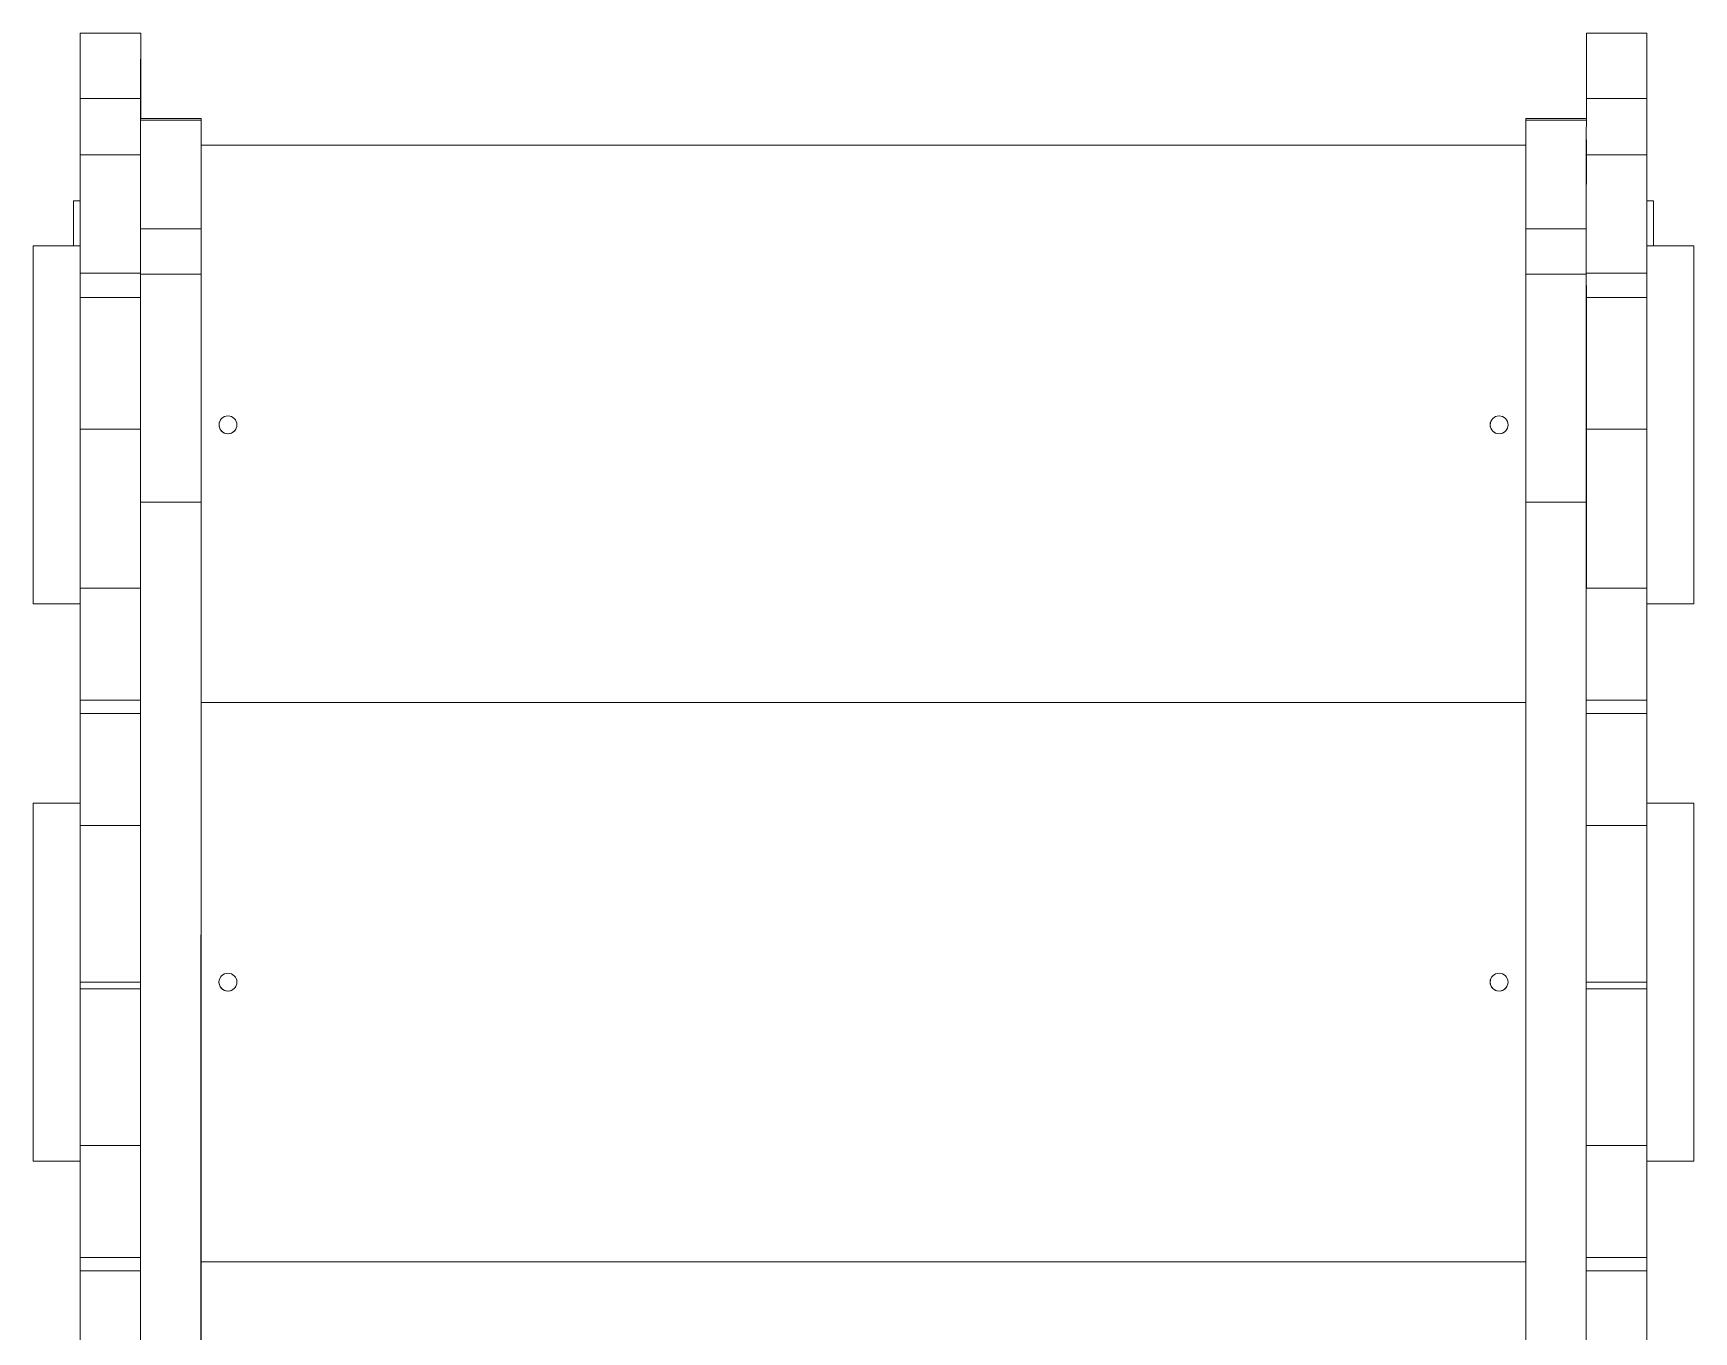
# Model space of a CAD drawing. Header units: millimetres. Extents: x -12977 to 11786, y -11805 to 10558.
# Drawn here: x 923 to 1665, y 6385 to 6965 of the extents above; entities that cross this region are included whole.
import ezdxf

# ---------------------------------------------------------------- set-up
doc = ezdxf.new("R2010")
doc.units = ezdxf.units.MM
doc.layers.add('DIKOM_ОБЪЕКТ', color=7, linetype='Continuous')

msp = doc.modelspace()

# ---------------------------------------------------------------- linework, layer by layer
at = {"layer": 'DIKOM_ОБЪЕКТ', "color": 7, "linetype": 'Continuous', "lineweight": 15}
for p, q in [((943.951, 6964.872), (943.958, 6964.885)), ((970.951, 6964.872), (943.951, 6964.872)), ((943.958, 6964.885), (970.958, 6964.885)), ((970.951, 6964.872), (970.958, 6964.885)), ((1616.951, 6964.872), (1616.959, 6964.885)), ((1643.951, 6964.872), (1616.951, 6964.872)), ((1616.959, 6964.885), (1643.959, 6964.885)), ((1643.951, 6964.872), (1643.959, 6964.885)), ((943.935, 6910.526), (943.942, 6935.726)), ((943.942, 6935.726), (970.942, 6935.726)), ((970.937, 6917.199), (970.942, 6935.726)), ((1616.935, 6910.526), (1616.942, 6935.726)), ((1616.942, 6935.726), (1643.942, 6935.727)), ((1643.935, 6910.527), (1643.942, 6935.727)), ((970.94, 6926.097), (970.922, 6877.406)), ((970.94, 6926.097), (997.94, 6926.098)), ((997.941, 6926.746), (970.941, 6926.746)), ((997.922, 6877.406), (997.94, 6926.098)), ((1589.94, 6926.097), (1589.922, 6877.406)), ((1589.94, 6926.097), (1616.939, 6926.097)), ((1616.94, 6926.746), (1589.941, 6926.746)), ((1616.922, 6877.405), (1616.937, 6917.2)), ((970.935, 6910.526), (943.935, 6910.526)), ((1589.936, 6914.877), (997.942, 6914.877)), ((1589.936, 6914.874), (997.942, 6914.874)), ((1643.935, 6910.527), (1616.935, 6910.526)), ((940.99, 6889.943), (940.991, 6869.864)), ((943.934, 6889.943), (940.99, 6889.943)), ((940.99, 6889.943), (940.991, 6889.943)), ((943.934, 6889.944), (940.991, 6889.943)), ((1646.99, 6889.943), (1643.964, 6889.943)), ((1646.991, 6889.943), (1643.965, 6889.944)), ((1646.99, 6869.864), (1646.99, 6889.943)), ((1646.991, 6889.943), (1646.99, 6889.943)), ((1646.991, 6869.864), (1646.991, 6889.943)), ((970.922, 6877.406), (997.922, 6877.406)), ((1589.922, 6877.406), (1616.922, 6877.405)), ((1643.954, 6875.876), (1643.953, 6875.875)), ((943.934, 6869.864), (922.947, 6869.864)), ((1664.947, 6869.864), (1643.947, 6869.864)), ((1643.952, 6869.874), (1643.954, 6869.877)), ((1643.952, 6869.864), (1643.952, 6869.874)), ((1643.954, 6869.864), (1643.954, 6869.877)), ((943.935, 6857.591), (970.918, 6857.591)), ((943.937, 6846.808), (943.935, 6857.591)), ((970.918, 6857.271), (997.918, 6857.271)), ((1589.918, 6857.27), (1616.918, 6857.271)), ((1616.935, 6857.591), (1643.935, 6857.591)), ((1616.938, 6846.808), (1616.935, 6857.591)), ((1643.938, 6846.808), (1643.935, 6857.591)), ((997.941, 6852.853), (997.93, 6852.832)), ((1616.936, 6852.844), (1616.93, 6852.833)), ((970.917, 6846.808), (943.937, 6846.808)), ((1643.938, 6846.808), (1616.938, 6846.808)), ((970.912, 6787.901), (943.94, 6787.901)), ((997.926, 6786.826), (997.926, 6780.826)), ((1616.926, 6786.825), (1616.926, 6780.825)), ((1643.94, 6787.901), (1616.94, 6787.901)), ((970.91, 6755.388), (970.876, 6057.281)), ((970.91, 6755.388), (997.911, 6755.388)), ((997.876, 6057.281), (997.911, 6755.388)), ((1589.911, 6755.388), (1589.876, 6057.281)), ((1589.911, 6755.388), (1616.911, 6755.388)), ((1616.876, 6057.28), (1616.911, 6755.388)), ((943.924, 6716.823), (943.936, 6716.844)), ((970.908, 6716.823), (943.924, 6716.823)), ((970.909, 6716.844), (943.936, 6716.844)), ((1616.925, 6716.823), (1616.936, 6716.844)), ((1643.924, 6716.823), (1616.925, 6716.823)), ((1643.936, 6716.844), (1616.936, 6716.844)), ((1643.924, 6716.823), (1643.936, 6716.844)), ((922.947, 6709.864), (943.923, 6709.864)), ((997.93, 6714.834), (997.93, 6714.833)), ((997.93, 6714.833), (997.93, 6714.833)), ((1643.947, 6709.864), (1664.947, 6709.864)), ((1643.953, 6703.875), (1643.954, 6703.876)), ((1643.954, 6703.876), (1643.953, 6703.876)), ((943.922, 6660.818), (943.922, 6666.818)), ((943.922, 6666.818), (970.906, 6666.818)), ((1589.906, 6665.855), (997.933, 6665.855)), ((1589.906, 6665.852), (997.934, 6665.852)), ((1616.922, 6666.818), (1643.922, 6666.818)), ((1616.922, 6660.818), (1616.922, 6666.818)), ((1643.922, 6660.818), (1643.922, 6666.818)), ((970.906, 6660.818), (943.922, 6660.818)), ((997.933, 6660.839), (997.934, 6657.839)), ((1643.922, 6660.818), (1616.922, 6660.818)), ((1643.941, 6626.854), (1643.941, 6626.853)), ((943.923, 6620.842), (922.935, 6620.842)), ((1664.935, 6620.842), (1643.935, 6620.842)), ((1643.94, 6620.852), (1643.942, 6620.855)), ((1643.94, 6620.842), (1643.94, 6620.852)), ((1643.942, 6620.842), (1643.942, 6620.855)), ((943.924, 6610.823), (970.904, 6610.823)), ((1616.925, 6610.823), (1643.925, 6610.824)), ((1643.925, 6610.824), (1643.925, 6610.824)), ((997.93, 6603.834), (997.912, 6603.801)), ((1616.927, 6603.828), (1616.912, 6603.8)), ((943.929, 6537.832), (943.929, 6540.832)), ((970.9, 6540.832), (943.929, 6540.832)), ((970.9, 6537.832), (943.929, 6537.832)), ((997.908, 6537.793), (997.908, 6531.793)), ((1616.908, 6537.793), (1616.908, 6531.794)), ((1643.929, 6540.832), (1616.929, 6540.832)), ((1616.929, 6537.832), (1616.929, 6540.832)), ((1643.929, 6537.832), (1616.929, 6537.832)), ((1643.929, 6537.832), (1643.929, 6540.832)), ((943.907, 6467.791), (943.925, 6467.824)), ((970.896, 6467.791), (943.907, 6467.791)), ((970.897, 6467.824), (943.925, 6467.824)), ((997.912, 6465.801), (997.913, 6465.802)), ((997.912, 6465.802), (997.913, 6465.802)), ((1616.907, 6467.791), (1616.925, 6467.824)), ((1643.907, 6467.791), (1616.907, 6467.791)), ((1643.925, 6467.824), (1616.925, 6467.824)), ((1643.907, 6467.791), (1643.925, 6467.824)), ((922.935, 6460.842), (943.905, 6460.842)), ((1643.935, 6460.842), (1664.935, 6460.842)), ((1643.948, 6460.842), (1643.948, 6460.161)), ((1643.941, 6454.853), (1643.941, 6454.854)), ((1643.941, 6454.854), (1643.941, 6454.854)), ((943.904, 6411.786), (943.904, 6417.786)), ((943.904, 6417.786), (970.894, 6417.786)), ((970.894, 6411.786), (943.904, 6411.786)), ((997.916, 6415.852), (1589.894, 6415.852)), ((1589.894, 6415.833), (997.916, 6415.832)), ((1589.894, 6415.829), (997.916, 6415.83)), ((997.916, 6411.808), (997.916, 6407.808)), ((1616.904, 6417.786), (1643.904, 6417.786)), ((1616.904, 6411.786), (1616.904, 6417.786)), ((1643.904, 6411.786), (1616.904, 6411.786)), ((1643.904, 6411.786), (1643.904, 6417.786))]:
    msp.add_line(p, q, dxfattribs=at)
at = {"layer": 'DIKOM_ОБЪЕКТ', "color": 7, "linetype": 'Continuous', "lineweight": 15, "flags": 128}
for points in [[(943.951, 6964.872), (943.951, 6964.665), (943.95, 6964.05), (943.949, 6963.026), (943.948, 6961.594), (943.947, 6959.756), (943.947, 6957.514), (943.946, 6954.869), (943.945, 6951.826), (943.944, 6948.386), (943.944, 6944.553), (943.943, 6940.332), (943.942, 6935.726)], [(970.942, 6935.726), (970.943, 6940.332), (970.944, 6944.553), (970.944, 6948.386), (970.945, 6951.825), (970.946, 6954.869), (970.946, 6957.513), (970.947, 6959.756), (970.948, 6961.594), (970.949, 6963.026), (970.95, 6964.05), (970.951, 6964.666), (970.951, 6964.872)], [(970.958, 6964.885), (970.959, 6964.703), (970.959, 6964.157), (970.96, 6963.249), (970.96, 6961.982), (970.96, 6960.36), (970.961, 6958.391), (970.961, 6956.08), (970.961, 6953.436), (970.962, 6950.469), (970.962, 6947.189), (970.963, 6943.61), (970.963, 6939.743), (970.963, 6935.604), (970.963, 6931.205), (970.963, 6926.746)], [(1616.951, 6964.872), (1616.951, 6964.666), (1616.95, 6964.05), (1616.949, 6963.026), (1616.948, 6961.594), (1616.947, 6959.756), (1616.947, 6957.514), (1616.946, 6954.869), (1616.945, 6951.826), (1616.944, 6948.386), (1616.943, 6944.553), (1616.943, 6940.332), (1616.942, 6935.726)], [(1643.942, 6935.727), (1643.943, 6940.332), (1643.944, 6944.554), (1643.944, 6948.386), (1643.945, 6951.825), (1643.946, 6954.87), (1643.947, 6957.514), (1643.947, 6959.756), (1643.948, 6961.594), (1643.949, 6963.026), (1643.95, 6964.05), (1643.951, 6964.665), (1643.951, 6964.872)], [(1643.959, 6964.885), (1643.959, 6964.703), (1643.959, 6964.157), (1643.96, 6963.249), (1643.96, 6961.982), (1643.96, 6960.36), (1643.961, 6958.391), (1643.961, 6956.08), (1643.961, 6953.436), (1643.961, 6950.469), (1643.962, 6947.19), (1643.962, 6943.61), (1643.962, 6939.744), (1643.963, 6935.603), (1643.963, 6931.206), (1643.963, 6926.565), (1643.963, 6921.701), (1643.964, 6916.628), (1643.964, 6911.367), (1643.964, 6905.936), (1643.964, 6900.356), (1643.964, 6894.646), (1643.964, 6888.827), (1643.964, 6882.921), (1643.965, 6876.95), (1643.965, 6870.934), (1643.965, 6869.864)], [(970.941, 6926.746), (970.941, 6926.598), (970.94, 6926.097)], [(997.94, 6926.098), (997.941, 6926.598), (997.941, 6926.745), (997.941, 6926.537), (997.941, 6925.975), (997.941, 6925.067), (997.942, 6923.819), (997.942, 6922.245), (997.942, 6920.359), (997.943, 6918.179), (997.942, 6915.727), (997.943, 6913.026), (997.943, 6910.101), (997.943, 6906.981), (997.943, 6903.697), (997.943, 6900.279), (997.943, 6896.76), (997.943, 6893.174), (997.943, 6889.556), (997.943, 6885.94), (997.943, 6882.361), (997.943, 6878.854), (997.943, 6875.452), (997.943, 6872.188), (997.943, 6869.093), (997.943, 6866.197), (997.942, 6863.527), (997.942, 6861.11), (997.942, 6858.969), (997.942, 6857.124), (997.942, 6855.592), (997.941, 6854.39), (997.941, 6853.527), (997.941, 6853.013), (997.941, 6852.853)], [(1589.941, 6926.746), (1589.941, 6926.598), (1589.94, 6926.097)], [(943.935, 6910.526), (943.935, 6909.459), (943.935, 6908.046), (943.935, 6906.307), (943.935, 6904.263), (943.934, 6901.944), (943.934, 6899.377), (943.934, 6896.598), (943.934, 6893.642), (943.934, 6890.548), (943.934, 6887.357), (943.934, 6884.11), (943.934, 6880.85), (943.934, 6877.62), (943.934, 6874.462), (943.934, 6871.417), (943.934, 6868.525), (943.934, 6865.824), (943.934, 6863.35), (943.935, 6861.134), (943.935, 6859.206), (943.935, 6857.591)], [(1616.935, 6910.526), (1616.935, 6909.458), (1616.935, 6908.046), (1616.935, 6906.306), (1616.935, 6904.264), (1616.934, 6901.944), (1616.934, 6899.377), (1616.934, 6896.598), (1616.934, 6893.642), (1616.934, 6890.548), (1616.934, 6887.357), (1616.934, 6884.11), (1616.934, 6880.85), (1616.934, 6877.62), (1616.934, 6874.462), (1616.934, 6871.417), (1616.934, 6868.525), (1616.934, 6865.824), (1616.934, 6863.349), (1616.935, 6861.134), (1616.935, 6859.206), (1616.935, 6857.591)], [(1643.935, 6857.591), (1643.935, 6859.206), (1643.934, 6861.134), (1643.934, 6863.35), (1643.934, 6865.824), (1643.934, 6868.525), (1643.934, 6871.417), (1643.934, 6874.462), (1643.934, 6877.62), (1643.934, 6880.85), (1643.934, 6884.11), (1643.934, 6887.357), (1643.934, 6890.548), (1643.934, 6893.642), (1643.934, 6896.598), (1643.934, 6899.377), (1643.934, 6901.944), (1643.935, 6904.263), (1643.935, 6906.307), (1643.935, 6908.046), (1643.935, 6909.459), (1643.935, 6910.527)], [(997.941, 6893.799), (997.941, 6893.621), (997.941, 6893.104), (997.941, 6892.293), (997.941, 6891.26), (997.941, 6890.098), (997.941, 6888.909), (997.941, 6887.799), (997.941, 6886.867), (997.941, 6886.195), (997.941, 6885.844), (997.941, 6885.844), (997.941, 6886.196), (997.941, 6886.867), (997.941, 6887.799), (997.941, 6888.909), (997.941, 6890.099), (997.941, 6891.261), (997.941, 6892.293), (997.941, 6893.104), (997.941, 6893.621), (997.941, 6893.799)], [(1643.941, 6893.799), (1643.941, 6893.622), (1643.941, 6893.104), (1643.941, 6892.293), (1643.941, 6891.26), (1643.941, 6890.098), (1643.941, 6888.908), (1643.941, 6887.799), (1643.941, 6886.867), (1643.941, 6886.195), (1643.941, 6885.844), (1643.941, 6885.844), (1643.941, 6886.195), (1643.941, 6886.867), (1643.941, 6887.8), (1643.941, 6888.909), (1643.941, 6890.099), (1643.941, 6891.261), (1643.941, 6892.293), (1643.941, 6893.104), (1643.941, 6893.622), (1643.941, 6893.799)], [(997.936, 6887.113), (997.936, 6886.935), (997.935, 6886.418), (997.936, 6885.607), (997.936, 6884.574), (997.935, 6883.412), (997.935, 6882.223), (997.935, 6881.113), (997.936, 6880.18), (997.936, 6879.509), (997.936, 6879.158), (997.936, 6879.158), (997.936, 6879.51), (997.936, 6880.181), (997.936, 6881.114), (997.936, 6882.224), (997.936, 6883.412), (997.936, 6884.575), (997.936, 6885.608), (997.936, 6886.418), (997.936, 6886.936), (997.936, 6887.113)], [(1643.935, 6887.113), (1643.936, 6886.935), (1643.935, 6886.418), (1643.936, 6885.607), (1643.935, 6884.574), (1643.935, 6883.412), (1643.935, 6882.223), (1643.935, 6881.113), (1643.935, 6880.181), (1643.936, 6879.509), (1643.936, 6879.158), (1643.936, 6879.158), (1643.936, 6879.51), (1643.936, 6880.181), (1643.936, 6881.113), (1643.936, 6882.224), (1643.936, 6883.412), (1643.936, 6884.575), (1643.936, 6885.607), (1643.936, 6886.418), (1643.936, 6886.936), (1643.935, 6887.113)], [(970.922, 6877.406), (970.922, 6875.989), (970.921, 6874.252), (970.92, 6872.195), (970.92, 6869.824), (970.919, 6867.141), (970.919, 6864.151), (970.919, 6860.859), (970.918, 6857.271)], [(997.918, 6857.271), (997.919, 6860.859), (997.919, 6864.151), (997.92, 6867.141), (997.92, 6869.824), (997.92, 6872.196), (997.921, 6874.252), (997.921, 6875.989), (997.922, 6877.406)], [(1589.922, 6877.406), (1589.921, 6875.989), (1589.921, 6874.252), (1589.921, 6872.196), (1589.92, 6869.824), (1589.919, 6867.141), (1589.919, 6864.151), (1589.918, 6860.859), (1589.918, 6857.27)], [(1616.918, 6857.271), (1616.918, 6860.859), (1616.919, 6864.151), (1616.919, 6867.141), (1616.92, 6869.824), (1616.92, 6872.195), (1616.921, 6874.251), (1616.921, 6875.99), (1616.922, 6877.405)], [(1643.953, 6875.875), (1643.953, 6875.721), (1643.953, 6875.266), (1643.953, 6874.526), (1643.953, 6873.531), (1643.953, 6872.319), (1643.953, 6870.936), (1643.953, 6869.909)], [(1643.954, 6869.864), (1643.954, 6870.939), (1643.954, 6872.322), (1643.954, 6873.534), (1643.954, 6874.529), (1643.954, 6875.268), (1643.954, 6875.723), (1643.954, 6875.876)], [(922.947, 6709.864), (922.947, 6710.042), (922.946, 6710.577), (922.946, 6711.465), (922.946, 6712.704), (922.945, 6714.288), (922.945, 6716.209), (922.945, 6718.459), (922.944, 6721.027), (922.944, 6723.904), (922.944, 6727.075), (922.944, 6730.526), (922.944, 6734.242), (922.943, 6738.207), (922.943, 6742.402), (922.943, 6746.81), (922.943, 6751.41), (922.942, 6756.181), (922.942, 6761.103), (922.942, 6766.154), (922.942, 6771.31), (922.942, 6776.549), (922.942, 6781.848), (922.942, 6787.182), (922.942, 6792.528), (922.942, 6797.863), (922.942, 6803.162), (922.942, 6808.401), (922.942, 6813.558), (922.942, 6818.609), (922.943, 6823.531), (922.943, 6828.303), (922.943, 6832.903), (922.943, 6837.311), (922.943, 6841.508), (922.944, 6845.473), (922.944, 6849.19), (922.944, 6852.642), (922.944, 6855.814), (922.945, 6858.691), (922.945, 6861.261), (922.945, 6863.513), (922.945, 6865.435), (922.946, 6867.019), (922.946, 6868.259), (922.946, 6869.149), (922.947, 6869.685), (922.947, 6869.864)], [(1643.947, 6709.864), (1643.947, 6710.042), (1643.946, 6710.577), (1643.946, 6711.465), (1643.946, 6712.704), (1643.946, 6714.288), (1643.945, 6716.208), (1643.945, 6718.458), (1643.945, 6721.028), (1643.944, 6723.904), (1643.944, 6727.075), (1643.944, 6730.526), (1643.943, 6734.242), (1643.943, 6738.207), (1643.943, 6742.402), (1643.943, 6746.81), (1643.943, 6751.41), (1643.943, 6756.181), (1643.943, 6761.103), (1643.942, 6766.154), (1643.942, 6771.31), (1643.942, 6776.549), (1643.942, 6781.848), (1643.942, 6787.182), (1643.942, 6792.528), (1643.942, 6797.863), (1643.942, 6803.162), (1643.942, 6808.401), (1643.942, 6813.558), (1643.942, 6818.608), (1643.943, 6823.531), (1643.943, 6828.303), (1643.943, 6832.903), (1643.943, 6837.311), (1643.943, 6841.508), (1643.943, 6845.473), (1643.944, 6849.19), (1643.944, 6852.642), (1643.944, 6855.814), (1643.945, 6858.692), (1643.945, 6861.261), (1643.945, 6863.513), (1643.946, 6865.434), (1643.946, 6867.019), (1643.946, 6868.259), (1643.946, 6869.149), (1643.946, 6869.685), (1643.947, 6869.864)], [(1664.947, 6869.864), (1664.947, 6869.686), (1664.948, 6869.151), (1664.948, 6868.263), (1664.948, 6867.024), (1664.948, 6865.44), (1664.949, 6863.519), (1664.949, 6861.269), (1664.949, 6858.7), (1664.95, 6855.824), (1664.95, 6852.653), (1664.95, 6849.202), (1664.95, 6845.485), (1664.95, 6841.521), (1664.951, 6837.325), (1664.951, 6832.918), (1664.951, 6828.318), (1664.951, 6823.547), (1664.951, 6818.625), (1664.952, 6813.574), (1664.952, 6808.418), (1664.952, 6803.179), (1664.952, 6797.88), (1664.951, 6792.546), (1664.952, 6787.199), (1664.952, 6781.865), (1664.952, 6776.566), (1664.952, 6771.327), (1664.952, 6766.17), (1664.952, 6761.12), (1664.951, 6756.197), (1664.951, 6751.425), (1664.951, 6746.825), (1664.951, 6742.417), (1664.951, 6738.22), (1664.951, 6734.255), (1664.95, 6730.538), (1664.95, 6727.086), (1664.95, 6723.914), (1664.949, 6721.036), (1664.949, 6718.466), (1664.949, 6716.215), (1664.948, 6714.294), (1664.948, 6712.709), (1664.948, 6711.469), (1664.948, 6710.579), (1664.947, 6710.043), (1664.947, 6709.864), (1664.947, 6710.042), (1664.946, 6710.576), (1664.946, 6711.465), (1664.946, 6712.704), (1664.946, 6714.288), (1664.945, 6716.208), (1664.945, 6718.459), (1664.945, 6721.027), (1664.944, 6723.904), (1664.944, 6727.075), (1664.944, 6730.526), (1664.943, 6734.242), (1664.943, 6738.207), (1664.943, 6742.403), (1664.943, 6746.81), (1664.943, 6751.41), (1664.943, 6756.181), (1664.943, 6761.103), (1664.942, 6766.153), (1664.942, 6771.31), (1664.942, 6776.549), (1664.942, 6781.848), (1664.942, 6787.182), (1664.942, 6792.529), (1664.942, 6797.863), (1664.942, 6803.162), (1664.942, 6808.401), (1664.942, 6813.558), (1664.942, 6818.608), (1664.943, 6823.531), (1664.943, 6828.303), (1664.943, 6832.903), (1664.943, 6837.311), (1664.943, 6841.508), (1664.943, 6845.473), (1664.944, 6849.19), (1664.944, 6852.643), (1664.944, 6855.814), (1664.944, 6858.692), (1664.945, 6861.261), (1664.945, 6863.513), (1664.946, 6865.434), (1664.946, 6867.019), (1664.946, 6868.259), (1664.946, 6869.149), (1664.947, 6869.685), (1664.947, 6869.864)], [(970.918, 6857.271), (970.917, 6851.328), (970.917, 6845.044), (970.916, 6838.425), (970.915, 6831.478), (970.915, 6824.209), (970.914, 6816.625), (970.914, 6808.734), (970.913, 6800.544), (970.912, 6792.062), (970.912, 6783.296), (970.912, 6774.256), (970.911, 6764.95), (970.91, 6755.388)], [(997.911, 6755.388), (997.911, 6764.95), (997.912, 6774.256), (997.912, 6783.296), (997.913, 6792.062), (997.913, 6800.544), (997.914, 6808.735), (997.915, 6816.625), (997.915, 6824.209), (997.915, 6831.479), (997.916, 6838.426), (997.917, 6845.044), (997.918, 6851.328), (997.918, 6857.271)], [(1589.918, 6857.27), (1589.917, 6851.328), (1589.917, 6845.045), (1589.916, 6838.426), (1589.916, 6831.478), (1589.915, 6824.209), (1589.914, 6816.626), (1589.914, 6808.734), (1589.913, 6800.544), (1589.913, 6792.062), (1589.912, 6783.297), (1589.911, 6774.257), (1589.911, 6764.951), (1589.911, 6755.388)], [(1616.911, 6755.388), (1616.911, 6764.95), (1616.911, 6774.256), (1616.912, 6783.296), (1616.913, 6792.062), (1616.913, 6800.544), (1616.914, 6808.734), (1616.914, 6816.625), (1616.915, 6824.209), (1616.915, 6831.478), (1616.916, 6838.426), (1616.917, 6845.044), (1616.918, 6851.328), (1616.918, 6857.271)], [(997.93, 6852.832), (997.929, 6852.648), (997.929, 6852.094), (997.929, 6851.176), (997.929, 6849.899), (997.928, 6848.268), (997.928, 6846.294), (997.928, 6843.987), (997.927, 6841.36), (997.927, 6838.429), (997.927, 6835.209), (997.927, 6831.719), (997.927, 6827.977), (997.927, 6824.006), (997.926, 6819.826), (997.926, 6815.462), (997.926, 6810.939), (997.926, 6806.28), (997.926, 6801.512), (997.926, 6796.662), (997.926, 6791.758), (997.926, 6786.826)], [(1616.93, 6852.833), (1616.929, 6852.647), (1616.929, 6852.094), (1616.929, 6851.177), (1616.929, 6849.898), (1616.928, 6848.268), (1616.928, 6846.294), (1616.928, 6843.987), (1616.928, 6841.361), (1616.927, 6838.429), (1616.927, 6835.209), (1616.927, 6831.719), (1616.927, 6827.978), (1616.926, 6824.006), (1616.927, 6819.826), (1616.926, 6815.463), (1616.926, 6810.938), (1616.926, 6806.28), (1616.926, 6801.512), (1616.926, 6796.662), (1616.926, 6791.758), (1616.926, 6786.825)], [(943.94, 6787.901), (943.94, 6792.515), (943.94, 6797.113), (943.94, 6801.668), (943.94, 6806.152), (943.94, 6810.537), (943.94, 6814.797), (943.939, 6818.905), (943.94, 6822.837), (943.939, 6826.569), (943.939, 6830.078), (943.939, 6833.343), (943.939, 6836.344), (943.938, 6839.062), (943.938, 6841.482), (943.938, 6843.587), (943.938, 6845.366), (943.937, 6846.808)], [(1616.94, 6787.901), (1616.94, 6792.515), (1616.94, 6797.113), (1616.94, 6801.668), (1616.94, 6806.152), (1616.94, 6810.537), (1616.94, 6814.796), (1616.94, 6818.905), (1616.939, 6822.837), (1616.939, 6826.569), (1616.939, 6830.078), (1616.939, 6833.343), (1616.939, 6836.344), (1616.938, 6839.062), (1616.938, 6841.482), (1616.938, 6843.587), (1616.938, 6845.366), (1616.938, 6846.808)], [(1643.94, 6787.901), (1643.94, 6792.515), (1643.94, 6797.113), (1643.94, 6801.668), (1643.94, 6806.152), (1643.94, 6810.537), (1643.94, 6814.797), (1643.939, 6818.905), (1643.939, 6822.837), (1643.939, 6826.569), (1643.939, 6830.078), (1643.939, 6833.343), (1643.939, 6836.344), (1643.939, 6839.062), (1643.938, 6841.481), (1643.938, 6843.587), (1643.938, 6845.366), (1643.938, 6846.808)], [(1664.947, 6793.864), (1664.947, 6793.686), (1664.947, 6793.169), (1664.947, 6792.358), (1664.947, 6791.326), (1664.947, 6790.163), (1664.947, 6788.974), (1664.947, 6787.864), (1664.947, 6786.932), (1664.947, 6786.26), (1664.947, 6785.909), (1664.947, 6785.909), (1664.947, 6786.26), (1664.947, 6786.931), (1664.947, 6787.864), (1664.947, 6788.974), (1664.947, 6790.162), (1664.947, 6791.325), (1664.947, 6792.357), (1664.947, 6793.169), (1664.947, 6793.686), (1664.947, 6793.864)], [(943.936, 6716.844), (943.936, 6717.026), (943.937, 6717.571), (943.937, 6718.476), (943.937, 6719.735), (943.937, 6721.344), (943.938, 6723.292), (943.938, 6725.571), (943.938, 6728.167), (943.938, 6731.069), (943.939, 6734.26), (943.939, 6737.724), (943.939, 6741.443), (943.939, 6745.399), (943.939, 6749.569), (943.94, 6753.933), (943.94, 6758.468), (943.94, 6763.15), (943.94, 6767.956), (943.94, 6772.859), (943.94, 6777.835), (943.94, 6782.858), (943.94, 6787.901)], [(1616.936, 6716.844), (1616.936, 6717.026), (1616.937, 6717.571), (1616.937, 6718.476), (1616.937, 6719.735), (1616.937, 6721.344), (1616.938, 6723.292), (1616.938, 6725.571), (1616.938, 6728.167), (1616.939, 6731.069), (1616.939, 6734.26), (1616.939, 6737.724), (1616.939, 6741.444), (1616.939, 6745.399), (1616.94, 6749.569), (1616.94, 6753.933), (1616.94, 6758.468), (1616.94, 6763.15), (1616.94, 6767.955), (1616.94, 6772.859), (1616.94, 6777.835), (1616.94, 6782.858), (1616.94, 6787.901)], [(1643.936, 6716.844), (1643.936, 6717.026), (1643.937, 6717.571), (1643.937, 6718.475), (1643.937, 6719.735), (1643.937, 6721.344), (1643.938, 6723.292), (1643.938, 6725.571), (1643.938, 6728.167), (1643.939, 6731.069), (1643.939, 6734.26), (1643.939, 6737.724), (1643.939, 6741.444), (1643.939, 6745.399), (1643.939, 6749.569), (1643.94, 6753.933), (1643.94, 6758.468), (1643.94, 6763.15), (1643.94, 6767.955), (1643.94, 6772.858), (1643.94, 6777.835), (1643.94, 6782.858), (1643.94, 6787.901)], [(997.926, 6780.826), (997.926, 6775.893), (997.926, 6770.989), (997.926, 6766.139), (997.926, 6761.372), (997.926, 6756.714), (997.926, 6752.19), (997.926, 6747.827), (997.926, 6743.648), (997.927, 6739.677), (997.927, 6735.936), (997.927, 6732.446), (997.927, 6729.227), (997.928, 6726.297), (997.928, 6723.671), (997.928, 6721.366), (997.928, 6719.392), (997.929, 6717.763), (997.929, 6716.486), (997.929, 6715.569), (997.93, 6715.016), (997.93, 6714.833)], [(1616.926, 6780.825), (1616.926, 6775.893), (1616.926, 6770.989), (1616.926, 6766.139), (1616.926, 6761.372), (1616.926, 6756.713), (1616.926, 6752.19), (1616.926, 6747.826), (1616.926, 6743.648), (1616.927, 6739.677), (1616.927, 6735.936), (1616.927, 6732.446), (1616.927, 6729.228), (1616.928, 6726.297), (1616.928, 6723.672), (1616.928, 6721.366), (1616.928, 6719.392), (1616.928, 6717.763), (1616.929, 6716.831)], [(943.924, 6716.823), (943.925, 6716.633), (943.924, 6716.063), (943.924, 6715.118), (943.923, 6713.806), (943.924, 6712.136), (943.923, 6710.122), (943.923, 6707.778), (943.923, 6705.122), (943.922, 6702.175), (943.922, 6698.958), (943.922, 6695.498), (943.922, 6691.818), (943.922, 6687.949), (943.922, 6683.919), (943.922, 6679.759), (943.922, 6675.5), (943.922, 6671.175), (943.922, 6666.818)], [(1616.925, 6716.823), (1616.924, 6716.632), (1616.924, 6716.063), (1616.924, 6715.118), (1616.924, 6713.806), (1616.923, 6712.136), (1616.923, 6710.122), (1616.923, 6707.778), (1616.923, 6705.122), (1616.922, 6702.175), (1616.922, 6698.959), (1616.922, 6695.498), (1616.922, 6691.819), (1616.922, 6687.949), (1616.922, 6683.919), (1616.922, 6679.759), (1616.922, 6675.501), (1616.922, 6671.176), (1616.922, 6666.818)], [(1643.922, 6666.818), (1643.922, 6671.176), (1643.922, 6675.5), (1643.922, 6679.759), (1643.921, 6683.919), (1643.922, 6687.949), (1643.922, 6691.818), (1643.922, 6695.498), (1643.922, 6698.958), (1643.922, 6702.175), (1643.923, 6705.122), (1643.923, 6707.778), (1643.923, 6710.122), (1643.923, 6712.137), (1643.924, 6713.806), (1643.924, 6715.118), (1643.924, 6716.063), (1643.925, 6716.633), (1643.924, 6716.823)], [(997.93, 6714.833), (997.93, 6714.649), (997.931, 6714.098), (997.931, 6713.183), (997.931, 6711.91), (997.932, 6710.288), (997.932, 6708.328), (997.932, 6706.044), (997.932, 6703.451), (997.932, 6700.566), (997.932, 6697.411), (997.933, 6694.006), (997.933, 6690.373), (997.933, 6686.54), (997.933, 6682.53), (997.933, 6678.373), (997.934, 6674.095), (997.934, 6669.728), (997.933, 6665.299), (997.933, 6660.839)], [(1643.952, 6709.836), (1643.953, 6708.813), (1643.953, 6707.43), (1643.953, 6706.218), (1643.953, 6705.223), (1643.953, 6704.484), (1643.953, 6704.029), (1643.953, 6703.875)], [(1643.954, 6703.876), (1643.954, 6704.03), (1643.954, 6704.486), (1643.954, 6705.225), (1643.954, 6706.22), (1643.954, 6707.432), (1643.954, 6708.816), (1643.954, 6709.864)], [(1643.962, 6709.864), (1643.962, 6707.111), (1643.961, 6694.188), (1643.96, 6681.514), (1643.96, 6669.095), (1643.959, 6656.939), (1643.958, 6645.049), (1643.958, 6633.432), (1643.957, 6622.092), (1643.957, 6620.842)], [(997.925, 6667.938), (997.925, 6667.76), (997.925, 6667.242), (997.925, 6666.431), (997.924, 6665.398), (997.925, 6664.236), (997.924, 6663.047), (997.924, 6661.937), (997.925, 6661.005), (997.924, 6660.333), (997.925, 6659.982), (997.925, 6659.982), (997.925, 6660.334), (997.925, 6661.005), (997.925, 6661.938), (997.925, 6663.048), (997.925, 6664.237), (997.925, 6665.399), (997.925, 6666.432), (997.925, 6667.243), (997.925, 6667.76), (997.925, 6667.938)], [(997.93, 6663.448), (997.93, 6663.27), (997.93, 6662.753), (997.93, 6661.942), (997.93, 6660.909), (997.93, 6659.747), (997.93, 6658.558), (997.93, 6657.448), (997.93, 6656.516), (997.93, 6655.844), (997.93, 6655.493), (997.93, 6655.493), (997.93, 6655.845), (997.93, 6656.517), (997.931, 6657.449), (997.931, 6658.559), (997.93, 6659.748), (997.93, 6660.91), (997.93, 6661.943), (997.93, 6662.753), (997.93, 6663.271), (997.93, 6663.448)], [(1643.925, 6667.938), (1643.925, 6667.76), (1643.924, 6667.242), (1643.925, 6666.431), (1643.925, 6665.398), (1643.924, 6664.236), (1643.924, 6663.047), (1643.924, 6661.937), (1643.925, 6661.005), (1643.925, 6660.333), (1643.924, 6659.982), (1643.925, 6659.983), (1643.925, 6660.334), (1643.925, 6661.006), (1643.925, 6661.938), (1643.925, 6663.048), (1643.925, 6664.237), (1643.925, 6665.399), (1643.925, 6666.432), (1643.925, 6667.243), (1643.925, 6667.76), (1643.925, 6667.938)], [(1643.93, 6663.448), (1643.93, 6663.27), (1643.93, 6662.753), (1643.93, 6661.942), (1643.93, 6660.909), (1643.93, 6659.747), (1643.93, 6658.558), (1643.93, 6657.448), (1643.93, 6656.516), (1643.93, 6655.844), (1643.93, 6655.493), (1643.93, 6655.493), (1643.93, 6655.845), (1643.93, 6656.516), (1643.93, 6657.449), (1643.931, 6658.559), (1643.931, 6659.748), (1643.931, 6660.91), (1643.93, 6661.943), (1643.931, 6662.754), (1643.93, 6663.271), (1643.93, 6663.448)], [(943.922, 6660.818), (943.921, 6656.46), (943.922, 6652.136), (943.922, 6647.877), (943.922, 6643.717), (943.922, 6639.687), (943.922, 6635.819), (943.922, 6632.14), (943.922, 6628.68), (943.922, 6625.464), (943.922, 6622.518), (943.923, 6619.863), (943.923, 6617.519), (943.923, 6615.506), (943.924, 6613.837), (943.924, 6612.525), (943.924, 6611.582), (943.924, 6611.013), (943.924, 6610.823)], [(997.934, 6657.839), (997.933, 6653.38), (997.933, 6648.951), (997.934, 6644.583), (997.933, 6640.305), (997.933, 6636.147), (997.933, 6632.138), (997.933, 6628.303), (997.933, 6624.671), (997.932, 6621.265), (997.933, 6618.108), (997.932, 6615.224), (997.932, 6612.63), (997.932, 6610.345), (997.932, 6608.384), (997.931, 6606.761), (997.931, 6605.487), (997.931, 6604.571), (997.931, 6604.018), (997.93, 6603.834)], [(1616.922, 6660.818), (1616.922, 6656.46), (1616.922, 6652.136), (1616.922, 6647.877), (1616.922, 6643.717), (1616.922, 6639.687), (1616.922, 6635.818), (1616.922, 6632.14), (1616.922, 6628.68), (1616.922, 6625.464), (1616.923, 6622.518), (1616.923, 6619.862), (1616.923, 6617.519), (1616.923, 6615.506), (1616.923, 6613.837), (1616.924, 6612.526), (1616.924, 6611.582), (1616.925, 6611.013), (1616.925, 6610.823)], [(1643.925, 6610.824), (1643.924, 6611.013), (1643.924, 6611.582), (1643.924, 6612.526), (1643.923, 6613.837), (1643.923, 6615.506), (1643.923, 6617.519), (1643.923, 6619.863), (1643.923, 6622.518), (1643.922, 6625.464), (1643.922, 6628.68), (1643.922, 6632.14), (1643.922, 6635.819), (1643.922, 6639.687), (1643.922, 6643.717), (1643.922, 6647.877), (1643.922, 6652.135), (1643.921, 6656.46), (1643.922, 6660.818)], [(1643.941, 6626.853), (1643.941, 6626.699), (1643.941, 6626.243), (1643.94, 6625.504), (1643.94, 6624.509), (1643.941, 6623.297), (1643.94, 6621.913), (1643.94, 6620.887)], [(1643.942, 6620.842), (1643.942, 6621.916), (1643.942, 6623.299), (1643.942, 6624.512), (1643.942, 6625.506), (1643.942, 6626.245), (1643.942, 6626.701), (1643.941, 6626.854)], [(922.935, 6460.842), (922.935, 6461.02), (922.934, 6461.555), (922.934, 6462.444), (922.933, 6463.682), (922.934, 6465.266), (922.933, 6467.187), (922.933, 6469.437), (922.933, 6472.006), (922.932, 6474.882), (922.932, 6478.053), (922.932, 6481.504), (922.931, 6485.22), (922.931, 6489.185), (922.931, 6493.381), (922.931, 6497.788), (922.931, 6502.388), (922.931, 6507.16), (922.93, 6512.082), (922.931, 6517.132), (922.93, 6522.288), (922.93, 6527.527), (922.93, 6532.826), (922.93, 6538.16), (922.93, 6543.507), (922.93, 6548.841), (922.93, 6554.14), (922.93, 6559.379), (922.931, 6564.536), (922.931, 6569.587), (922.931, 6574.509), (922.931, 6579.281), (922.931, 6583.881), (922.931, 6588.29), (922.931, 6592.486), (922.931, 6596.451), (922.932, 6600.169), (922.932, 6603.621), (922.932, 6606.793), (922.932, 6609.67), (922.933, 6612.24), (922.933, 6614.491), (922.933, 6616.413), (922.933, 6617.997), (922.934, 6619.237), (922.934, 6620.127), (922.935, 6620.663), (922.935, 6620.842)], [(1643.935, 6460.842), (1643.935, 6461.02), (1643.934, 6461.555), (1643.934, 6462.443), (1643.934, 6463.683), (1643.933, 6465.266), (1643.933, 6467.187), (1643.933, 6469.437), (1643.932, 6472.006), (1643.932, 6474.882), (1643.932, 6478.053), (1643.932, 6481.504), (1643.932, 6485.221), (1643.931, 6489.185), (1643.931, 6493.381), (1643.931, 6497.788), (1643.931, 6502.388), (1643.93, 6507.16), (1643.93, 6512.081), (1643.93, 6517.132), (1643.93, 6522.288), (1643.93, 6527.527), (1643.93, 6532.826), (1643.93, 6538.16), (1643.93, 6543.507), (1643.93, 6548.841), (1643.93, 6554.14), (1643.93, 6559.38), (1643.931, 6564.536), (1643.931, 6569.586), (1643.93, 6574.509), (1643.931, 6579.281), (1643.931, 6583.882), (1643.931, 6588.29), (1643.931, 6592.486), (1643.932, 6596.451), (1643.932, 6600.168), (1643.932, 6603.621), (1643.932, 6606.792), (1643.933, 6609.67), (1643.933, 6612.24), (1643.933, 6614.491), (1643.933, 6616.413), (1643.934, 6617.998), (1643.934, 6619.237), (1643.934, 6620.127), (1643.935, 6620.663), (1643.935, 6620.842)], [(1664.935, 6620.842), (1664.936, 6620.664), (1664.936, 6620.129), (1664.936, 6619.241), (1664.936, 6618.002), (1664.937, 6616.418), (1664.937, 6614.498), (1664.937, 6612.248), (1664.938, 6609.679), (1664.938, 6606.803), (1664.938, 6603.632), (1664.938, 6600.18), (1664.938, 6596.464), (1664.939, 6592.499), (1664.939, 6588.304), (1664.939, 6583.896), (1664.939, 6579.296), (1664.94, 6574.525), (1664.94, 6569.603), (1664.94, 6564.552), (1664.94, 6559.396), (1664.94, 6554.157), (1664.94, 6548.859), (1664.94, 6543.524), (1664.94, 6538.178), (1664.94, 6532.843), (1664.94, 6527.545), (1664.94, 6522.305), (1664.939, 6517.148), (1664.939, 6512.098), (1664.939, 6507.175), (1664.939, 6502.403), (1664.939, 6497.803), (1664.939, 6493.395), (1664.938, 6489.199), (1664.938, 6485.233), (1664.938, 6481.516), (1664.938, 6478.063), (1664.937, 6474.892), (1664.938, 6472.015), (1664.937, 6469.445), (1664.937, 6467.194), (1664.937, 6465.271), (1664.936, 6463.687), (1664.936, 6462.447), (1664.936, 6461.557), (1664.935, 6461.022), (1664.935, 6460.842), (1664.935, 6461.02), (1664.934, 6461.555), (1664.934, 6462.443), (1664.934, 6463.682), (1664.933, 6465.266), (1664.933, 6467.187), (1664.933, 6469.437), (1664.932, 6472.006), (1664.932, 6474.882), (1664.932, 6478.053), (1664.932, 6481.504), (1664.932, 6485.221), (1664.931, 6489.185), (1664.931, 6493.381), (1664.931, 6497.789), (1664.931, 6502.388), (1664.93, 6507.16), (1664.93, 6512.081), (1664.93, 6517.132), (1664.93, 6522.288), (1664.93, 6527.527), (1664.93, 6532.826), (1664.93, 6538.16), (1664.93, 6543.507), (1664.93, 6548.841), (1664.93, 6554.14), (1664.93, 6559.379), (1664.93, 6564.536), (1664.931, 6569.586), (1664.931, 6574.509), (1664.931, 6579.281), (1664.931, 6583.882), (1664.931, 6588.29), (1664.931, 6592.486), (1664.932, 6596.451), (1664.932, 6600.169), (1664.932, 6603.621), (1664.932, 6606.792), (1664.933, 6609.67), (1664.933, 6612.24), (1664.933, 6614.491), (1664.933, 6616.413), (1664.934, 6617.998), (1664.934, 6619.237), (1664.934, 6620.127), (1664.935, 6620.663), (1664.935, 6620.842)], [(943.929, 6540.832), (943.929, 6545.825), (943.929, 6550.794), (943.929, 6555.711), (943.929, 6560.553), (943.929, 6565.294), (943.929, 6569.91), (943.929, 6574.378), (943.929, 6578.675), (943.928, 6582.78), (943.928, 6586.67), (943.928, 6590.327), (943.928, 6593.732), (943.928, 6596.867), (943.927, 6599.716), (943.927, 6602.265), (943.927, 6604.501), (943.927, 6606.413), (943.926, 6607.991), (943.926, 6609.226), (943.926, 6610.113), (943.925, 6610.646), (943.925, 6610.823)], [(1616.929, 6540.832), (1616.929, 6545.826), (1616.929, 6550.794), (1616.929, 6555.711), (1616.929, 6560.553), (1616.929, 6565.294), (1616.929, 6569.91), (1616.929, 6574.378), (1616.929, 6578.676), (1616.929, 6582.78), (1616.928, 6586.67), (1616.928, 6590.327), (1616.928, 6593.732), (1616.927, 6596.867), (1616.927, 6599.716), (1616.927, 6602.265), (1616.927, 6604.502), (1616.927, 6606.413), (1616.926, 6607.991), (1616.926, 6609.226), (1616.926, 6610.113), (1616.925, 6610.646), (1616.925, 6610.823)], [(1643.929, 6540.832), (1643.929, 6545.825), (1643.929, 6550.794), (1643.929, 6555.711), (1643.929, 6560.553), (1643.929, 6565.294), (1643.929, 6569.91), (1643.929, 6574.378), (1643.929, 6578.675), (1643.928, 6582.78), (1643.928, 6586.67), (1643.928, 6590.327), (1643.928, 6593.731), (1643.928, 6596.867), (1643.927, 6599.716), (1643.927, 6602.265), (1643.927, 6604.501), (1643.927, 6606.413), (1643.926, 6607.991), (1643.926, 6609.226), (1643.926, 6610.113), (1643.925, 6610.646), (1643.925, 6610.824)], [(997.912, 6603.801), (997.912, 6603.615), (997.912, 6603.062), (997.911, 6602.144), (997.911, 6600.866), (997.911, 6599.236), (997.91, 6597.262), (997.91, 6594.955), (997.91, 6592.328), (997.91, 6589.397), (997.909, 6586.177), (997.909, 6582.687), (997.909, 6578.945), (997.909, 6574.974), (997.909, 6570.794), (997.909, 6566.43), (997.908, 6561.906), (997.908, 6557.248), (997.908, 6552.48), (997.908, 6547.63), (997.908, 6542.726), (997.908, 6537.793)], [(1616.912, 6603.8), (1616.912, 6603.615), (1616.911, 6603.062), (1616.911, 6602.144), (1616.911, 6600.866), (1616.911, 6599.236), (1616.91, 6597.261), (1616.91, 6594.955), (1616.91, 6592.328), (1616.91, 6589.397), (1616.909, 6586.177), (1616.909, 6582.687), (1616.909, 6578.945), (1616.909, 6574.974), (1616.909, 6570.794), (1616.908, 6566.43), (1616.909, 6561.906), (1616.908, 6557.247), (1616.908, 6552.48), (1616.908, 6547.63), (1616.908, 6542.726), (1616.908, 6537.793)], [(1664.935, 6544.842), (1664.935, 6544.665), (1664.935, 6544.147), (1664.935, 6543.337), (1664.935, 6542.304), (1664.935, 6541.142), (1664.935, 6539.952), (1664.935, 6538.842), (1664.935, 6537.91), (1664.935, 6537.239), (1664.935, 6536.887), (1664.935, 6536.887), (1664.935, 6537.238), (1664.935, 6537.91), (1664.935, 6538.842), (1664.935, 6539.952), (1664.935, 6541.141), (1664.935, 6542.303), (1664.935, 6543.336), (1664.935, 6544.147), (1664.935, 6544.664), (1664.935, 6544.842)], [(943.925, 6467.824), (943.926, 6468.003), (943.925, 6468.538), (943.926, 6469.426), (943.926, 6470.662), (943.927, 6472.24), (943.927, 6474.153), (943.927, 6476.39), (943.927, 6478.94), (943.927, 6481.791), (943.928, 6484.927), (943.928, 6488.332), (943.928, 6491.99), (943.928, 6495.881), (943.929, 6499.986), (943.929, 6504.283), (943.929, 6508.752), (943.929, 6513.369), (943.929, 6518.11), (943.929, 6522.952), (943.929, 6527.87), (943.929, 6532.838), (943.929, 6537.832)], [(1616.925, 6467.824), (1616.925, 6468.003), (1616.926, 6468.538), (1616.926, 6469.426), (1616.926, 6470.662), (1616.926, 6472.24), (1616.927, 6474.153), (1616.927, 6476.39), (1616.927, 6478.941), (1616.928, 6481.791), (1616.928, 6484.927), (1616.928, 6488.332), (1616.928, 6491.99), (1616.928, 6495.881), (1616.928, 6499.986), (1616.929, 6504.283), (1616.929, 6508.752), (1616.929, 6513.369), (1616.929, 6518.11), (1616.929, 6522.952), (1616.929, 6527.87), (1616.929, 6532.838), (1616.929, 6537.832)], [(1643.925, 6467.824), (1643.925, 6468.003), (1643.925, 6468.538), (1643.926, 6469.425), (1643.926, 6470.662), (1643.926, 6472.24), (1643.927, 6474.153), (1643.927, 6476.39), (1643.927, 6478.941), (1643.928, 6481.791), (1643.928, 6484.927), (1643.928, 6488.332), (1643.928, 6491.989), (1643.929, 6495.881), (1643.929, 6499.986), (1643.929, 6504.284), (1643.929, 6508.752), (1643.929, 6513.369), (1643.929, 6518.11), (1643.929, 6522.952), (1643.929, 6527.87), (1643.929, 6532.838), (1643.929, 6537.832)], [(997.908, 6531.793), (997.908, 6526.861), (997.908, 6521.957), (997.908, 6517.107), (997.908, 6512.34), (997.908, 6507.682), (997.909, 6503.158), (997.908, 6498.794), (997.909, 6494.616), (997.909, 6490.644), (997.909, 6486.904), (997.909, 6483.414), (997.91, 6480.195), (997.91, 6477.265), (997.91, 6474.64), (997.91, 6472.333), (997.911, 6470.36), (997.911, 6468.73), (997.911, 6467.454), (997.911, 6466.537), (997.912, 6465.985), (997.912, 6465.801)], [(1616.908, 6531.794), (1616.908, 6526.861), (1616.908, 6521.956), (1616.908, 6517.107), (1616.908, 6512.34), (1616.908, 6507.681), (1616.908, 6503.158), (1616.909, 6498.794), (1616.909, 6494.615), (1616.909, 6490.645), (1616.909, 6486.904), (1616.91, 6483.414), (1616.909, 6480.195), (1616.91, 6477.265), (1616.91, 6474.639), (1616.91, 6472.334), (1616.911, 6470.36), (1616.911, 6468.731), (1616.911, 6467.799)], [(943.907, 6467.791), (943.907, 6467.6), (943.906, 6467.031), (943.906, 6466.086), (943.906, 6464.774), (943.906, 6463.104), (943.906, 6461.09), (943.905, 6458.746), (943.905, 6456.09), (943.905, 6453.143), (943.905, 6449.926), (943.904, 6446.466), (943.904, 6442.787), (943.904, 6438.917), (943.904, 6434.887), (943.904, 6430.727), (943.904, 6426.468), (943.904, 6422.143), (943.904, 6417.786)], [(997.913, 6465.802), (997.913, 6465.619), (997.914, 6465.067), (997.914, 6464.151), (997.914, 6462.878), (997.914, 6461.257), (997.915, 6459.297), (997.915, 6457.012), (997.915, 6454.42), (997.915, 6451.535), (997.915, 6448.38), (997.916, 6444.975), (997.916, 6441.343), (997.916, 6437.509), (997.916, 6433.499), (997.916, 6429.342), (997.916, 6425.064), (997.916, 6420.696), (997.916, 6416.267), (997.916, 6411.808)], [(1616.907, 6467.791), (1616.907, 6467.6), (1616.907, 6467.031), (1616.906, 6466.086), (1616.906, 6464.774), (1616.906, 6463.104), (1616.905, 6461.09), (1616.905, 6458.746), (1616.905, 6456.09), (1616.905, 6453.143), (1616.904, 6449.926), (1616.905, 6446.466), (1616.905, 6442.787), (1616.904, 6438.917), (1616.904, 6434.887), (1616.904, 6430.727), (1616.904, 6426.468), (1616.904, 6422.144), (1616.904, 6417.786)], [(1643.904, 6417.786), (1643.904, 6422.143), (1643.904, 6426.468), (1643.904, 6430.727), (1643.904, 6434.887), (1643.904, 6438.917), (1643.904, 6442.786), (1643.904, 6446.466), (1643.905, 6449.926), (1643.905, 6453.143), (1643.905, 6456.09), (1643.905, 6458.746), (1643.905, 6461.09), (1643.906, 6463.105), (1643.906, 6464.774), (1643.906, 6466.086), (1643.907, 6467.03), (1643.907, 6467.6), (1643.907, 6467.791)], [(1643.94, 6460.814), (1643.94, 6459.79), (1643.94, 6458.407), (1643.941, 6457.195), (1643.94, 6456.2), (1643.941, 6455.461), (1643.941, 6455.007), (1643.941, 6454.853)], [(1643.941, 6454.854), (1643.942, 6455.008), (1643.942, 6455.463), (1643.942, 6456.203), (1643.942, 6457.198), (1643.942, 6458.41), (1643.942, 6459.793), (1643.942, 6460.842)], [(1643.948, 6460.161), (1643.948, 6453.955), (1643.948, 6447.773), (1643.948, 6441.639), (1643.948, 6435.576), (1643.948, 6429.607), (1643.948, 6423.757), (1643.947, 6418.047), (1643.947, 6412.499), (1643.947, 6407.135), (1643.947, 6401.975), (1643.947, 6397.039), (1643.946, 6392.347)], [(997.907, 6418.819), (997.907, 6418.642), (997.907, 6418.124), (997.907, 6417.313), (997.907, 6416.281), (997.907, 6415.118), (997.907, 6413.929), (997.907, 6412.819), (997.907, 6411.887), (997.907, 6411.216), (997.907, 6410.864), (997.907, 6410.864), (997.907, 6411.216), (997.907, 6411.888), (997.907, 6412.82), (997.907, 6413.93), (997.907, 6415.119), (997.907, 6416.281), (997.907, 6417.314), (997.907, 6418.125), (997.907, 6418.642), (997.907, 6418.819)], [(1643.907, 6418.819), (1643.907, 6418.642), (1643.907, 6418.125), (1643.907, 6417.313), (1643.907, 6416.28), (1643.907, 6415.118), (1643.907, 6413.929), (1643.907, 6412.819), (1643.907, 6411.887), (1643.907, 6411.216), (1643.907, 6410.864), (1643.907, 6410.864), (1643.907, 6411.216), (1643.907, 6411.888), (1643.907, 6412.82), (1643.907, 6413.93), (1643.907, 6415.119), (1643.907, 6416.281), (1643.907, 6417.314), (1643.907, 6418.125), (1643.907, 6418.642), (1643.907, 6418.819)], [(943.904, 6411.786), (943.904, 6407.428), (943.904, 6403.103), (943.904, 6398.845), (943.904, 6394.685), (943.904, 6390.655), (943.904, 6386.787), (943.905, 6383.108), (943.905, 6379.648), (943.905, 6376.432), (943.905, 6373.486), (943.905, 6370.831), (943.905, 6368.487), (943.906, 6366.474), (943.906, 6364.805), (943.906, 6363.494), (943.907, 6362.55), (943.907, 6361.981), (943.907, 6361.791)], [(997.913, 6413.781), (997.913, 6413.603), (997.913, 6413.085), (997.913, 6412.274), (997.913, 6411.241), (997.913, 6410.079), (997.913, 6408.89), (997.913, 6407.78), (997.913, 6406.848), (997.913, 6406.176), (997.913, 6405.825), (997.913, 6405.825), (997.913, 6406.177), (997.913, 6406.848), (997.913, 6407.781), (997.913, 6408.89), (997.913, 6410.08), (997.913, 6411.242), (997.913, 6412.275), (997.913, 6413.086), (997.913, 6413.603), (997.913, 6413.781)], [(1616.904, 6411.786), (1616.904, 6407.428), (1616.904, 6403.103), (1616.904, 6398.845), (1616.904, 6394.685), (1616.904, 6390.656), (1616.904, 6386.786), (1616.904, 6383.108), (1616.905, 6379.648), (1616.905, 6376.432), (1616.905, 6373.486), (1616.905, 6370.83), (1616.905, 6368.487), (1616.906, 6366.473), (1616.906, 6364.805), (1616.906, 6363.494), (1616.907, 6362.55), (1616.907, 6361.981), (1616.907, 6361.791)], [(1643.907, 6361.791), (1643.907, 6361.981), (1643.907, 6362.55), (1643.906, 6363.493), (1643.906, 6364.805), (1643.906, 6366.474), (1643.905, 6368.487), (1643.905, 6370.831), (1643.905, 6373.485), (1643.905, 6376.432), (1643.905, 6379.648), (1643.905, 6383.108), (1643.904, 6386.787), (1643.904, 6390.655), (1643.904, 6394.685), (1643.904, 6398.845), (1643.904, 6403.103), (1643.904, 6407.428), (1643.904, 6411.786)], [(1643.913, 6413.78), (1643.913, 6413.603), (1643.913, 6413.085), (1643.913, 6412.274), (1643.913, 6411.241), (1643.913, 6410.079), (1643.913, 6408.89), (1643.913, 6407.78), (1643.913, 6406.848), (1643.913, 6406.176), (1643.913, 6405.825), (1643.913, 6405.825), (1643.913, 6406.177), (1643.913, 6406.848), (1643.913, 6407.781), (1643.913, 6408.891), (1643.914, 6410.08), (1643.913, 6411.242), (1643.913, 6412.275), (1643.913, 6413.085), (1643.913, 6413.603), (1643.913, 6413.78)], [(997.916, 6407.808), (997.916, 6403.349), (997.916, 6398.92), (997.916, 6394.552), (997.916, 6390.274), (997.916, 6386.117), (997.916, 6382.106), (997.916, 6378.272), (997.916, 6374.64), (997.915, 6371.233), (997.915, 6368.077), (997.915, 6365.192), (997.915, 6362.599), (997.915, 6360.313), (997.914, 6358.353), (997.914, 6356.73), (997.914, 6355.456), (997.914, 6354.54), (997.913, 6353.987), (997.913, 6353.803)], [(1643.946, 6392.347), (1643.946, 6384.337), (1643.946, 6376.581), (1643.945, 6370.811)]]:
    msp.add_lwpolyline(points, dxfattribs=at)
at = {"layer": 'DIKOM_ОБЪЕКТ', "color": 7, "linetype": 'Continuous', "lineweight": 15}
for centre in [(1009.953, 6789.874), (1577.953, 6789.874), (1009.94, 6540.852), (1577.94, 6540.852)]:
    msp.add_circle(centre, 4, dxfattribs=at)
for centre in [(1009.954, 6789.877), (1577.954, 6789.877), (1009.942, 6540.855), (1577.942, 6540.855)]:
    msp.add_arc(centre, 4, 151.181189, 331.181189, dxfattribs=at)

doc.saveas('drawing.dxf')
